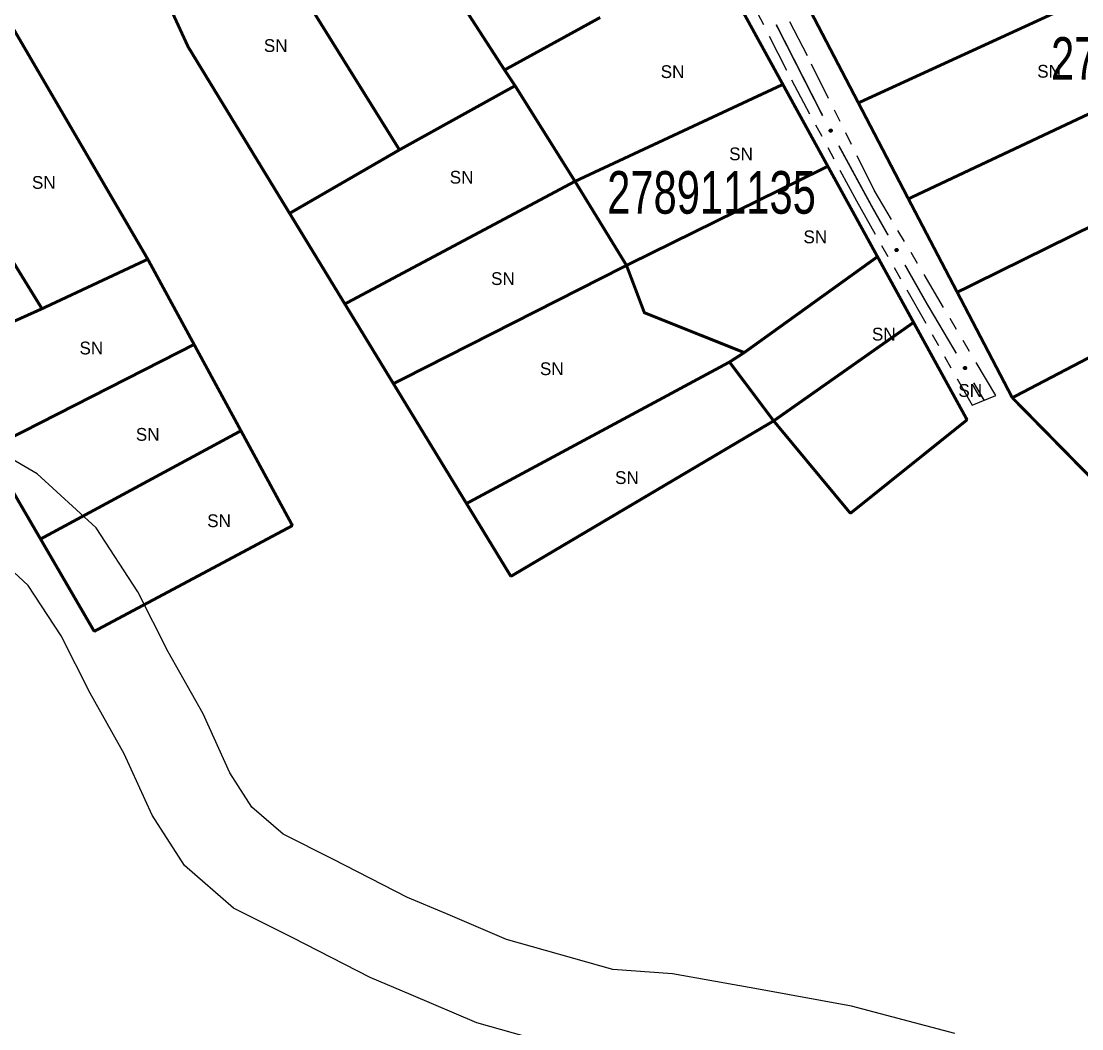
# Model space of a CAD drawing. Extents: x 205807 to 207855, y 4874692 to 4876446.
# Drawn here: x 207133.2 to 207257.6, y 4875277.3 to 4875395.5 of the extents above; entities that cross this region are included whole.
import ezdxf
from ezdxf.enums import TextEntityAlignment as Align

# ---------------------------------------------------------------- set-up
doc = ezdxf.new("R2010")
doc.units = 0
doc.header["$LTSCALE"] = 1.5
doc.header["$MEASUREMENT"] = 0
doc.linetypes.add('TRACO_25', pattern=[8, 3, -1, 1, -1, 1, -1])
for name, color, linetype in [('CD_MALHA_LOTES', 7, 'CONTINUOUS'), ('CD_TXT_QUADRA', 7, 'CONTINUOUS'), ('HD-CURSO-PERENE', 170, 'CONTINUOUS'), ('RU-QUADRA', 210, 'CONTINUOUS'), ('SV-EIXO-RUA-N-PAV', 6, 'CONTINUOUS'), ('SV-RUA-NAO-PAV', 7, 'CONTINUOUS'), ('Th_NmrPort', 1, 'CONTINUOUS')]:
    doc.layers.add(name, color=color, linetype=linetype)
doc.styles.add('ARIAL', font='ARIAL.SHX')

msp = doc.modelspace()

# ---------------------------------------------------------------- linework, layer by layer
at = {"layer": 'CD_MALHA_LOTES', "linetype": 'Continuous', "const_width": 0.35, "flags": 128}
for points in [[(207189.86644, 4875389.762166), (207173.004887, 4875415.842223)], [(207177.540434, 4875380.394401), (207159.659288, 4875409.130789)], [(207164.662699, 4875372.941772), (207152.76516, 4875392.473888), (207147.834758, 4875403.197513)], [(207214.358359, 4875402.899299), (207222.499722, 4875388.067957)], [(207231.355934, 4875385.90056), (207260.87465, 4875399.445667)], [(207189.86644, 4875389.762166), (207201.083106, 4875395.92517)], [(207231.355934, 4875385.90056), (207225.887611, 4875396.382509)], [(207132.011406, 4875395.048502), (207148.032272, 4875367.561721)], [(207135.623954, 4875361.750231), (207118.865185, 4875389.004262)], [(207191.099041, 4875387.913265), (207189.86644, 4875389.762166)], [(207177.540434, 4875380.394401), (207191.099041, 4875387.913265)], [(207198.124865, 4875376.696599), (207191.099041, 4875387.913265)], [(207198.124865, 4875376.696599), (207222.499722, 4875388.067957)], [(207222.499722, 4875388.067957), (207227.772349, 4875378.46267)], [(207237.21742, 4875374.642591), (207266.328019, 4875388.350881)], [(207237.21742, 4875374.642591), (207231.355934, 4875385.90056)], [(207164.662699, 4875372.941772), (207177.540434, 4875380.394401)], [(207204.164608, 4875366.835794), (207227.772349, 4875378.46267)], [(207227.772349, 4875378.46267), (207233.595445, 4875367.854579)], [(207171.140185, 4875362.307723), (207198.124865, 4875376.696599)], [(207204.164608, 4875366.835794), (207198.124865, 4875376.696599)], [(207242.946381, 4875363.683422), (207271.217247, 4875377.632191)], [(207242.946381, 4875363.683422), (207237.21742, 4875374.642591)], [(207171.140185, 4875362.307723), (207164.662699, 4875372.941772)], [(207217.969735, 4875356.605209), (207233.595445, 4875367.854579)], [(207233.595445, 4875367.854579), (207237.828191, 4875360.143671)], [(207135.623954, 4875361.750231), (207148.032272, 4875367.561721)], [(207148.032272, 4875367.561721), (207153.461578, 4875357.557724)], [(207176.836548, 4875352.956039), (207204.164608, 4875366.835794)], [(207217.969735, 4875356.605209), (207206.260029, 4875361.289091), (207204.164608, 4875366.835794)], [(207249.40377, 4875351.305581), (207277.422805, 4875365.973264)], [(207249.40377, 4875351.305581), (207242.946381, 4875363.683422)], [(207123.058569, 4875356.095807), (207135.623954, 4875361.750231)], [(207176.836548, 4875352.956039), (207171.140185, 4875362.307723)], [(207221.421017, 4875348.593304), (207237.828191, 4875360.143671)], [(207237.828191, 4875360.143671), (207244.100869, 4875348.716564)], [(207129.341262, 4875345.258162), (207153.461578, 4875357.557724)], [(207153.461578, 4875357.557724), (207158.956731, 4875347.432395)], [(207216.244094, 4875355.495868), (207217.969735, 4875356.605209)], [(207185.402498, 4875338.893373), (207216.244094, 4875355.495868)], [(207221.421017, 4875348.593304), (207216.244094, 4875355.495868)], [(207185.402498, 4875338.893373), (207176.836548, 4875352.956039)], [(207259.746367, 4875340.774938), (207249.40377, 4875351.305581)], [(207221.421017, 4875348.593304), (207190.606001, 4875330.350815)], [(207230.419002, 4875337.746418), (207221.421017, 4875348.593304)], [(207244.100869, 4875348.716564), (207230.419002, 4875337.746418)], [(207135.457388, 4875334.729135), (207158.956731, 4875347.432395)], [(207158.956731, 4875347.432395), (207164.995542, 4875336.305325)], [(207135.457388, 4875334.729135), (207129.341262, 4875345.258162)], [(207190.606001, 4875330.350815), (207185.402498, 4875338.893373)], [(207164.995542, 4875336.305325), (207141.74958, 4875323.897007)], [(207141.74958, 4875323.897007), (207135.457388, 4875334.729135)]]:
    msp.add_lwpolyline(points, dxfattribs=at)
at = {"layer": 'HD-CURSO-PERENE', "linetype": 'Continuous'}
for points in [[(207242.66096, 4875276.728648, 2.396885), (207230.550424, 4875279.902617, 2.396885), (207219.646447, 4875281.912272, 2.396885), (207209.572851, 4875283.724733, 2.396885), (207202.548223, 4875284.222299, 2.396885), (207190.077178, 4875287.743222, 2.396885), (207182.961596, 4875290.775765, 2.396885), (207178.486306, 4875292.657845, 2.396885), (207169.721406, 4875297.180515, 2.396885), (207163.899521, 4875300.106899, 2.396885), (207160.250633, 4875303.26745, 2.396885), (207157.666582, 4875307.284338, 2.396885), (207154.521098, 4875314.210832, 2.396885), (207150.402988, 4875321.510311, 2.396885), (207146.881365, 4875328.537811, 2.396885), (207141.976209, 4875336.046853, 2.396885), (207135.059198, 4875342.397083, 2.396885), (207127.128259, 4875346.981824, 2.396885)], [(207200.757011, 4875273.968325, 2.396885), (207186.626494, 4875277.957763, 2.396885), (207178.924582, 4875281.24019, 2.396885), (207174.098357, 4875283.269855, 2.396885), (207165.021911, 4875287.953283, 2.396885), (207158.095716, 4875291.434751, 2.396885), (207152.34679, 4875296.414287, 2.396885), (207148.550084, 4875302.31624, 2.396885), (207145.280014, 4875309.517078, 2.396885), (207141.259369, 4875316.643796, 2.396885), (207137.888763, 4875323.369938, 2.396885), (207134.017031, 4875329.296966, 2.396885), (207128.893252, 4875334.000902, 2.396885)]]:
    msp.add_polyline3d(points, dxfattribs=at)
at = {"layer": 'RU-QUADRA', "linetype": 'Continuous', "const_width": 0.18, "flags": 128}
for points in [[(207264.917665, 4875461.313198), (207236.33449, 4875448.525988), (207235.394253, 4875449.654271), (207206.434983, 4875433.670259), (207249.40377, 4875351.305581), (207259.746367, 4875340.774938), (207266.892161, 4875345.664165), (207278.551088, 4875328.363822), (207291.150251, 4875322.158264), (207309.39083, 4875311.063479), (207333.272825, 4875328.739917), (207303.937461, 4875380.264852), (207306.382075, 4875381.393135), (207299.988469, 4875392.864014), (207297.731903, 4875391.547684)], [(207199.850505, 4875429.328647), (207147.834758, 4875403.197513), (207152.76516, 4875392.473888), (207190.606001, 4875330.350815), (207221.421017, 4875348.593304), (207230.419002, 4875337.746418), (207244.100869, 4875348.716564)], [(207077.35198, 4875369.917731), (207099.184337, 4875329.865565), (207129.341262, 4875345.258162), (207141.74958, 4875323.897007), (207164.995542, 4875336.305325), (207148.032272, 4875367.561721), (207132.011406, 4875395.048502)]]:
    msp.add_lwpolyline(points, close=True, dxfattribs=at)
at = {"layer": 'SV-EIXO-RUA-N-PAV', "const_width": 0.18}
for points in [[(207221.714995, 4875395.096424), (207227.158793, 4875384.402264)], [(207229.059583, 4875380.882874), (207232.877345, 4875373.852604)], [(207232.877345, 4875373.852604), (207232.990927, 4875373.643447)], [(207232.990927, 4875373.643447), (207234.844366, 4875370.36971)], [(207236.815065, 4875366.888856), (207239.278438, 4875362.537788)], [(207239.278438, 4875362.537788), (207239.35958, 4875362.394468)], [(207239.35958, 4875362.394468), (207242.839316, 4875356.511202)], [(207244.875648, 4875353.068332), (207245.893814, 4875351.346897)], [(207245.893814, 4875351.346897), (207246.074355, 4875351.041652)]]:
    msp.add_lwpolyline(points, dxfattribs=at)
at = {"layer": 'SV-EIXO-RUA-N-PAV'}
for points in [[(207228.133312, 4875382.819238), (207228.180399, 4875382.806016), (207228.218165, 4875382.785024), (207228.244624, 4875382.75845), (207228.261882, 4875382.72887), (207228.276129, 4875382.69662), (207228.28332, 4875382.660936), (207228.282528, 4875382.619563), (207228.269597, 4875382.572235), (207228.24555, 4875382.534961), (207228.220884, 4875382.507627), (207228.191076, 4875382.487855), (207228.159515, 4875382.47454), (207228.122202, 4875382.468296), (207228.080282, 4875382.469508), (207228.033006, 4875382.483663), (207227.996123, 4875382.504497), (207227.971206, 4875382.530873), (207227.951518, 4875382.560966), (207227.937368, 4875382.594065), (207227.930511, 4875382.629133), (207227.931807, 4875382.671338), (207227.946396, 4875382.717814), (207227.966756, 4875382.754838), (207227.992775, 4875382.780119), (207228.022838, 4875382.798834), (207228.05501, 4875382.813517), (207228.09058, 4875382.822239), (207228.133312, 4875382.819238)], [(207235.854721, 4875368.80855), (207235.902035, 4875368.796162), (207235.940165, 4875368.775841), (207235.96709, 4875368.749738), (207235.984868, 4875368.720468), (207235.999683, 4875368.688475), (207236.007503, 4875368.652924), (207236.007443, 4875368.611543), (207235.995349, 4875368.563994), (207235.971965, 4875368.526301), (207235.947786, 4875368.498535), (207235.918332, 4875368.47824), (207235.887011, 4875368.464368), (207235.849814, 4875368.457466), (207235.80788, 4875368.457937), (207235.760361, 4875368.471255), (207235.723116, 4875368.491434), (207235.697736, 4875368.517365), (207235.67752, 4875368.547105), (207235.662786, 4875368.579949), (207235.655311, 4875368.614891), (207235.655861, 4875368.657112), (207235.669627, 4875368.703839), (207235.689329, 4875368.741216), (207235.714897, 4875368.766954), (207235.744625, 4875368.786197), (207235.776533, 4875368.801447), (207235.811943, 4875368.810795), (207235.854721, 4875368.80855)], [(207243.879085, 4875354.969476), (207243.926625, 4875354.957987), (207243.965134, 4875354.938392), (207243.992549, 4875354.912805), (207244.010878, 4875354.883877), (207244.026297, 4875354.85217), (207244.03479, 4875354.816774), (207244.035514, 4875354.775399), (207244.024324, 4875354.727629), (207244.001658, 4875354.6895), (207243.978011, 4875354.661281), (207243.948947, 4875354.640431), (207243.917894, 4875354.625968), (207243.880835, 4875354.618362), (207243.838899, 4875354.618038), (207243.791136, 4875354.630452), (207243.753515, 4875354.649922), (207243.727648, 4875354.675367), (207243.706872, 4875354.704719), (207243.691518, 4875354.737277), (207243.683382, 4875354.772072), (207243.683132, 4875354.814295), (207243.696009, 4875354.861274), (207243.714999, 4875354.899019), (207243.740075, 4875354.925236), (207243.769432, 4875354.94504), (207243.801046, 4875354.960891), (207243.836272, 4875354.97091), (207243.879085, 4875354.969476)]]:
    msp.add_lwpolyline(points, close=True, dxfattribs=at)
for points in [[(207227.930511, 4875382.629133), (207228.033006, 4875382.483663)], [(207227.931807, 4875382.671338), (207228.080282, 4875382.469508)], [(207227.935878, 4875382.646532), (207228.052534, 4875382.483181)], [(207227.936569, 4875382.608088), (207228.011073, 4875382.499485)], [(207227.937368, 4875382.594065), (207227.996123, 4875382.504497)], [(207227.942279, 4875382.691932), (207228.099339, 4875382.471333)], [(207227.946396, 4875382.717814), (207228.122202, 4875382.468296)], [(207227.956731, 4875382.73394), (207228.137679, 4875382.475073)], [(207227.966756, 4875382.754838), (207228.159515, 4875382.47454)], [(207227.980746, 4875382.764061), (207228.173415, 4875382.48361)], [(207227.992775, 4875382.780119), (207228.191076, 4875382.487855)], [(207228.008667, 4875382.786988), (207228.202845, 4875382.498039)], [(207228.022838, 4875382.798834), (207228.220884, 4875382.507627)], [(207228.041694, 4875382.80337), (207228.23241, 4875382.526517)], [(207228.05501, 4875382.813517), (207228.24555, 4875382.534961)], [(207228.074928, 4875382.813654), (207228.255773, 4875382.557837)], [(207228.09058, 4875382.822239), (207228.269597, 4875382.572235)], [(207228.110767, 4875382.819142), (207228.272727, 4875382.598098)], [(207228.133312, 4875382.819238), (207228.282528, 4875382.619563)], [(207228.158668, 4875382.810994), (207228.279025, 4875382.646548)], [(207228.180399, 4875382.806016), (207228.28332, 4875382.660936)], [(207228.201979, 4875382.794143), (207228.274633, 4875382.686087)], [(207228.218165, 4875382.785024), (207228.276129, 4875382.69662)], [(207235.655311, 4875368.614891), (207235.760361, 4875368.471255)], [(207235.655861, 4875368.657112), (207235.80788, 4875368.457937)], [(207235.66037, 4875368.632382), (207235.779894, 4875368.471118)], [(207235.66174, 4875368.593957), (207235.738152, 4875368.486686)], [(207235.662786, 4875368.579949), (207235.723116, 4875368.491434)], [(207235.665967, 4875368.677888), (207235.826902, 4875368.460099)], [(207235.669627, 4875368.703839), (207235.849814, 4875368.457466)], [(207235.679675, 4875368.720145), (207235.86517, 4875368.464516)], [(207235.689329, 4875368.741216), (207235.887011, 4875368.464368)], [(207235.703154, 4875368.750686), (207235.900749, 4875368.473683)], [(207235.714897, 4875368.766954), (207235.918332, 4875368.47824)], [(207235.730665, 4875368.774102), (207235.929919, 4875368.48863)], [(207235.744625, 4875368.786197), (207235.947786, 4875368.498535)], [(207235.763398, 4875368.791066), (207235.958976, 4875368.517625)], [(207235.776533, 4875368.801447), (207235.971965, 4875368.526301)], [(207235.796445, 4875368.801935), (207235.981782, 4875368.549353)], [(207235.811943, 4875368.810795), (207235.995349, 4875368.563994)], [(207235.832181, 4875368.808055), (207235.998023, 4875368.589908)], [(207235.854721, 4875368.80855), (207236.007443, 4875368.611543)], [(207235.880219, 4875368.800755), (207236.003463, 4875368.638461)], [(207235.902035, 4875368.796162), (207236.007503, 4875368.652924)], [(207235.923821, 4875368.784672), (207235.998373, 4875368.677917)], [(207235.940165, 4875368.775841), (207235.999683, 4875368.688475)], [(207243.683132, 4875354.814295), (207243.838899, 4875354.618038)], [(207243.683382, 4875354.772072), (207243.791136, 4875354.630452)], [(207243.688108, 4875354.789655), (207243.810668, 4875354.630686)], [(207243.690207, 4875354.751263), (207243.768638, 4875354.64546)], [(207243.691518, 4875354.737277), (207243.753515, 4875354.649922)], [(207243.692842, 4875354.835259), (207243.857876, 4875354.62056)], [(207243.696009, 4875354.861274), (207243.880835, 4875354.618362)], [(207243.705747, 4875354.877769), (207243.896054, 4875354.625702)], [(207243.714999, 4875354.899019), (207243.917894, 4875354.625968)], [(207243.728642, 4875354.908749), (207243.931453, 4875354.635542)], [(207243.740075, 4875354.925236), (207243.948947, 4875354.640431)], [(207243.755705, 4875354.932682), (207243.960334, 4875354.651039)], [(207243.769432, 4875354.94504), (207243.978011, 4875354.661281)], [(207243.78811, 4875354.950263), (207243.988837, 4875354.68058)], [(207243.801046, 4875354.960891), (207244.001658, 4875354.6895)], [(207243.820945, 4875354.961757), (207244.011037, 4875354.712734)], [(207243.836272, 4875354.97091), (207244.024324, 4875354.727629)], [(207243.856559, 4875354.968553), (207244.026506, 4875354.75359)], [(207243.879085, 4875354.969476), (207244.035514, 4875354.775399)], [(207243.904726, 4875354.962166), (207244.031025, 4875354.802237)], [(207243.926625, 4875354.957987), (207244.03479, 4875354.816774)], [(207243.948626, 4875354.946912), (207244.025188, 4875354.841589)], [(207243.965134, 4875354.938392), (207244.026297, 4875354.85217)]]:
    msp.add_lwpolyline(points, dxfattribs=at)
at = {"layer": 'SV-RUA-NAO-PAV', "linetype": 'TRACO_25'}
msp.add_polyline3d([(207215.477132, 4875404.448344, 5.499835), (207223.507172, 4875388.595936, 5.499835), (207231.121866, 4875374.404917, 5.499835), (207244.689865, 4875350.453244, 5.499835), (207247.458845, 4875351.560836, 5.499835), (207233.1986, 4875375.650957, 5.499835), (207225.376234, 4875391.43414, 5.499835), (207217.207744, 4875407.148098, 5.499835)], dxfattribs=at)

# ---------------------------------------------------------------- texts
at = {"layer": 'CD_TXT_QUADRA', "style": 'ARIAL', "width": 0.7}
for s, p in [('278911145', (207253.948666, 4875388.613349)), ('278911135', (207201.900627, 4875372.900733))]:
    msp.add_text(s, height=5, dxfattribs=at).set_placement(p)
at = {"layer": 'Th_NmrPort', "color": 1}
for p in [(207161.637992, 4875392.627935), (207252.325058, 4875389.609428), (207208.173247, 4875389.56775), (207216.201087, 4875379.917631), (207183.438443, 4875377.178778), (207134.446227, 4875376.57028), (207224.913624, 4875370.184156), (207188.284341, 4875365.284299), (207232.941464, 4875358.771892), (207140.02002, 4875357.140909), (207194.011312, 4875354.71143), (207243.073797, 4875352.163848), (207146.628064, 4875347.008575), (207202.822037, 4875341.935879), (207154.998252, 4875336.876242)]:
    msp.add_text('SN', height=1.5, dxfattribs=at).set_placement(p, align=Align.MIDDLE_LEFT)

doc.saveas('drawing.dxf')
